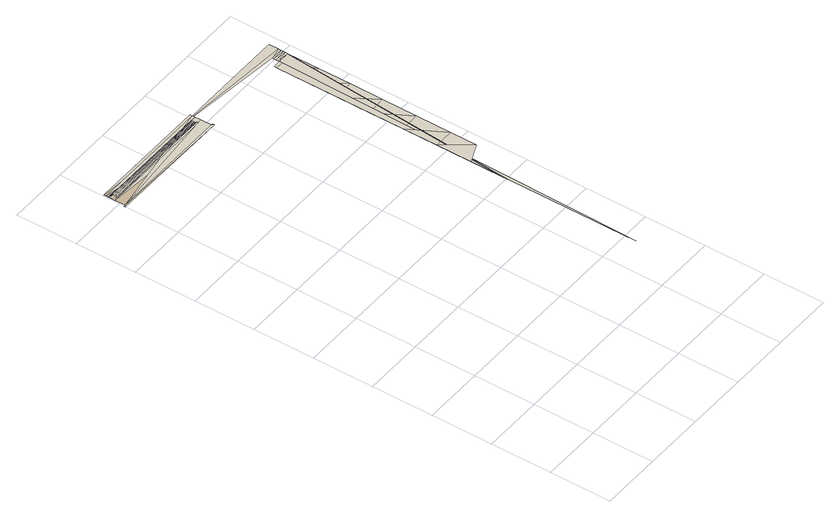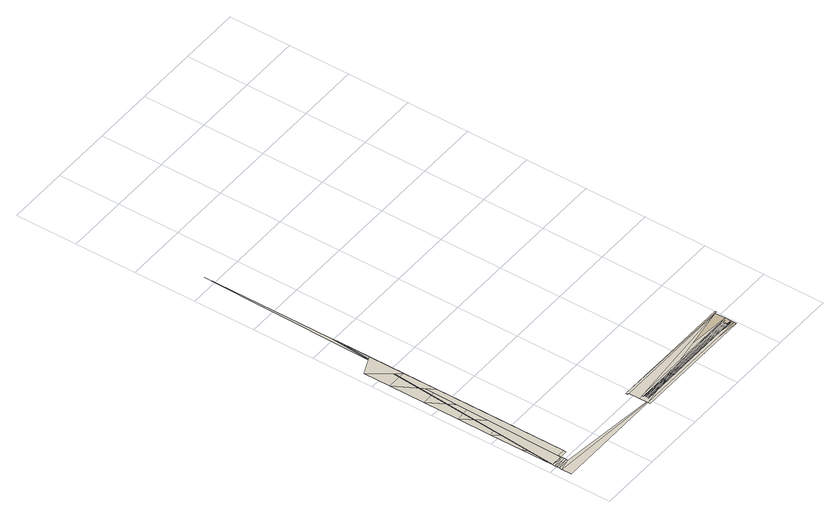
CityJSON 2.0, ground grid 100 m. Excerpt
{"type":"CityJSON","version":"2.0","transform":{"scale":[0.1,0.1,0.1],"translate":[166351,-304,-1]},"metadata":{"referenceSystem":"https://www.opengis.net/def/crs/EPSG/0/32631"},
"CityObjects":{
"building1":{"type":"Building","attributes":{"properties":{"Pset_BuildingCommon":{"Reference":"Project Information","NumberOfStoreys":2},"Other":{"Category":"Project Information","Client Name":"Owner","Project Address":"Enter address here","Project Issue Date":"Issue Date","Project Name":"Project Name","Project Number":"Project Number","Project Status":"Project Status"}}},"children":["building1-1"],"geometry":[{"type":"MultiSurface","lod":"2.2","boundaries":[[[0,1,2]],[[3,4,5]],[[6,7,8]],[[8,9,3]],[[6,8,3]],[[10,11,7]],[[11,8,7]],[[12,10,7]],[[13,10,14]],[[12,14,10]],[[15,16,17]],[[18,13,14]],[[19,18,14]],[[20,17,18]],[[21,22,23]],[[24,21,22]],[[25,26,27]],[[28,21,22]],[[0,2,5]],[[1,25,27]],[[6,3,9]],[[29,24,22]],[[3,5,9]],[[8,6,9]],[[30,28,31]],[[6,11,7]],[[11,6,8]],[[0,1,25]],[[12,7,11]],[[13,12,10]],[[10,12,11]],[[19,14,13]],[[12,13,14]],[[18,19,13]],[[32,2,0]],[[24,26,27]],[[33,32,0]],[[19,20,18]],[[15,20,16]],[[34,29,24]],[[31,28,22]],[[15,35,36]],[[15,17,20]],[[37,33,32]],[[35,38,37]],[[36,35,37]],[[34,32,33]],[[39,34,40]],[[41,42,24]],[[41,40,42]],[[43,21,22]],[[44,22,21]],[[22,45,23]],[[31,28,46]],[[40,34,24]],[[42,40,24]],[[47,48,49]],[[28,30,46]],[[50,51,52]],[[53,48,47]],[[54,48,53]],[[44,55,56]],[[51,57,58]],[[50,57,51]],[[50,59,44]],[[60,48,54]],[[61,60,43]],[[57,62,58]],[[58,62,49]],[[56,43,63]],[[44,43,22]],[[64,65,30]],[[49,62,66]],[[66,47,49]],[[44,56,63]],[[50,44,57]],[[30,65,46]],[[57,44,62]],[[67,53,47]],[[66,67,47]],[[62,44,66]],[[54,53,60]],[[53,67,68]],[[53,68,60]],[[66,44,67]],[[43,60,69]],[[70,71,43]],[[71,72,43]],[[72,64,43]],[[63,43,44]],[[67,44,68]],[[69,60,44]],[[43,69,44]],[[44,70,43]],[[60,68,44]],[[71,70,73]],[[72,71,74]],[[75,64,72]],[[70,44,73]],[[71,73,74]],[[74,75,72]],[[75,65,64]],[[74,73,44]],[[75,74,44]],[[65,75,44]],[[46,65,44]]]}]},
"building1-1":{"type":"BuildingInstallation","attributes":{"name":"Windows_Sgl_Plain:1810x1210mm:286105","properties":{"Pset_WindowCommon":{"IsExternal":true,"Reference":"1810x1210mm","ThermalTransmittance":5.56},"Pset_ManufacturerTypeInformation":{"Manufacturer":"Revit"},"Constraints":{"Level":"Level: Ground Floor","Sill Height":900},"Dimensions":{"Area":3.53,"Volume":0.0885},"Identity Data":{"Mark":"1"},"Other":{"Host Id":"Basic Wall: Wall-Ext_102Bwk-75Ins-100LBlk-12P","Category":"Windows","Family":"Windows_Sgl_Plain: 1810x1210mm","Family and Type":"Windows_Sgl_Plain: 1810x1210mm","Head Height":2110,"Type":"Windows_Sgl_Plain: 1810x1210mm","Type Id":"Windows_Sgl_Plain: 1810x1210mm"},"Phasing":{"Phase Created":"New Construction"}}},"parents":["building1"],"geometry":[{"type":"MultiSurface","lod":"2.2","boundaries":[[[22,45,23]],[[21,23,76]],[[21,22,23]],[[77,21,76]],[[29,24,22]],[[29,22,21]],[[24,29,21]],[[24,21,22]],[[24,26,27]],[[24,29,26]],[[29,78,39]],[[29,39,41]],[[34,32,33]],[[34,33,78]],[[0,1,25]],[[0,2,1]],[[34,29,24]],[[34,78,29]],[[33,32,0]],[[33,0,2]],[[1,27,26]],[[1,25,27]],[[40,34,24]],[[42,40,24]],[[41,42,24]],[[41,24,29]],[[41,40,42]],[[41,39,40]],[[39,34,40]],[[39,78,34]],[[32,2,0]],[[32,33,2]],[[25,26,27]],[[25,1,26]],[[10,11,7]],[[10,12,11]],[[12,7,11]],[[12,10,7]],[[36,35,37]],[[36,37,38]],[[3,4,5]],[[3,5,9]],[[6,8,3]],[[6,3,9]],[[19,18,14]],[[19,14,13]],[[20,17,18]],[[19,20,18]],[[15,36,16]],[[15,35,36]],[[35,36,38]],[[35,38,37]],[[37,33,32]],[[37,38,33]],[[5,2,4]],[[0,2,5]],[[8,6,9]],[[8,9,3]],[[6,11,7]],[[6,7,8]],[[11,6,8]],[[11,8,7]],[[13,12,10]],[[13,10,14]],[[12,13,14]],[[12,14,10]],[[18,19,13]],[[18,13,14]],[[20,17,16]],[[15,20,16]],[[15,16,17]],[[15,17,20]]]}]}
},
"vertices":[
[2007,8114,10],[102,8114,10],[80,8114,10],[124,8129,10],[113,8114,10],[1974,8114,10],[1963,8146,10],[113,8146,10],[124,8146,10],[1963,8129,10],[113,8172,10],[1974,8146,10],[1974,8172,10],[1963,8172,10],[124,8172,10],[2006,8198,10],[81,8198,10],[104,8198,10],[124,8191,10],[1963,8191,10],[1982,8198,10],[35,7920,10],[2052,7920,10],[2080,7892,10],[2052,8094,10],[1985,8114,10],[102,8094,10],[1985,8094,10],[2052,8241,10],[35,8094,10],[1877,8241,10],[35,8241,10],[2007,8186,10],[80,8186,10],[2052,8186,10],[2018,8191,10],[68,8191,10],[2018,8186,10],[68,8186,10],[35,8202,10],[2052,8202,10],[35,8282,10],[2052,8282,10],[3650,7920,10],[3847,7920,10],[2080,7920,10],[3847,8241,10],[3524,6846,10],[3524,1821,10],[3524,6303,10],[3847,4739,10],[3524,5177,10],[3524,4605,10],[3524,7371,10],[3524,7872,10],[3524,3982,10],[3524,4087,10],[3847,5177,10],[3524,5745,10],[3847,1500,10],[3650,7872,10],[3650,1696,10],[3847,5756,10],[3524,7920,10],[3650,8044,10],[3847,8082,10],[3847,6324,10],[3847,6877,10],[3847,7411,10],[3650,7896,10],[3650,7951,10],[3650,7982,10],[3650,8013,10],[3847,7960,10],[3847,8001,10],[3847,8041,10],
[7,7892,10],[7,7920,10],[35,8186,10]
]}
